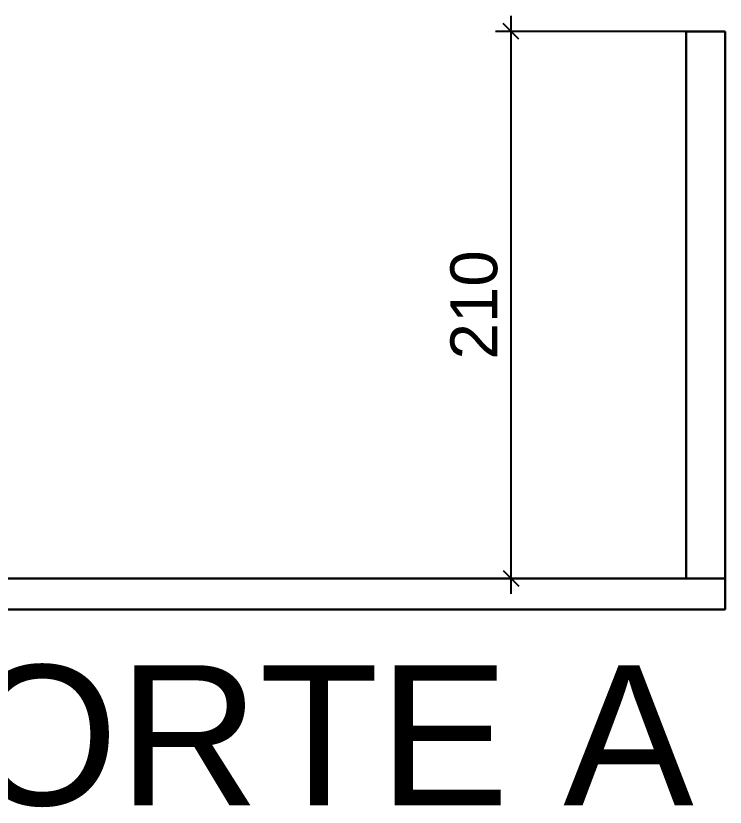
# Model space of a CAD drawing. Extents: x -165 to 197, y 154 to 653.
# Drawn here: x 51.367 to 54.093, y 400.381 to 403.42 of the extents above; entities that cross this region are included whole.
import ezdxf

# ---------------------------------------------------------------- set-up
doc = ezdxf.new("R2010")
doc.units = 0
doc.header["$MEASUREMENT"] = 0
doc.header["$PDMODE"] = 3
doc.header["$PDSIZE"] = 0.1
doc.layers.get('0').update_dxf_attribs({"linetype": 'CONTINUOUS'})
doc.layers.get('DEFPOINTS').update_dxf_attribs({"linetype": 'CONTINUOUS'})
doc.layers.add('AIT-PAREDE', color=4, linetype='CONTINUOUS', lineweight=30)
doc.layers.add('COTA', color=1, linetype='CONTINUOUS')
doc.layers.add('TEXTO', color=190, linetype='CONTINUOUS')
doc.styles.add('ARIAL', font='ARIAL.TTF', dxfattribs={"height": 0.18})
doc.styles.add('PLANTA', font='stylu.ttf', dxfattribs={"height": 0.22})
doc.dimstyles.new('Copy of ISO-25', dxfattribs={"dimtxt": 0.18, "dimasz": 0.06, "dimexe": 0.06, "dimexo": 0.06, "dimgap": 0.05, "dimtad": 1, "dimdec": 0, "dimlfac": 100, "dimdsep": 46, "dimtxsty": 'ARIAL', "dimblk1": 'OBLIQUE', "dimblk2": 'OBLIQUE', "dimsah": 1, "dimcen": 2.5, "dimdle": 0.06, "dimclrd": 256, "dimclre": 256, "dimclrt": 256, "dimadec": 0, "dimazin": 0, "dimtfac": 1, "dimtdec": 0, "dimtmove": 1, "dimatfit": 3, "dimldrblk": 'OBLIQUE', "dimfxl": 0, "dimtolj": 1, "dimtzin": 0, "dimlwd": -1, "dimlwe": -1, "dimarcsym": 0})

# ---------------------------------------------------------------- blocks, each defined once
blk = doc.blocks.new('_OBLIQUE')
at = {"color": 0, "linetype": 'ByBlock'}
blk.add_line((-0.5, -0.5), (0.5, 0.5), dxfattribs=at)
blk = doc.blocks.new('*D48')
at = {"layer": 'COTA'}
for p, q in [((53.2703, 401.1995), (53.2703, 403.4195)), ((54.0331, 403.3595), (53.2103, 403.3595)), ((54.0331, 401.2595), (53.2103, 401.2595))]:
    blk.add_line(p, q, dxfattribs=at)
at = {"layer": 'DEFPOINTS', "color": 0}
for p in [(53.2703, 403.3595), (54.0931, 403.3595), (54.0931, 401.2595)]:
    blk.add_point(p, dxfattribs=at)
at = {"layer": 'COTA', "xscale": 0.06, "yscale": 0.06, "zscale": 0.06}
for p, rotation in [((53.2703, 403.3595), 90), ((53.2703, 401.2595), 270)]:
    blk.add_blockref('_OBLIQUE', p, dxfattribs=dict(at, rotation=rotation))
at = {"layer": 'COTA', "insert": (53.1284, 402.3095), "char_height": 0.18, "attachment_point": 5, "rotation": 90, "style": 'ARIAL'}
blk.add_mtext('\\A1;210', dxfattribs=at)

msp = doc.modelspace()

# ---------------------------------------------------------------- linework, layer by layer
at = {"layer": 'AIT-PAREDE'}
for p, q in [((53.9431, 401.2595), (53.9431, 403.3595)), ((54.0931, 403.3595), (53.9431, 403.3595)), ((53.9431, 401.2595), (53.9431, 403.3595)), ((54.0931, 403.3595), (53.9431, 403.3595)), ((54.0931, 401.1395), (54.0931, 403.3595)), ((54.0931, 401.1395), (54.0931, 403.3595)), ((54.0931, 401.2595), (33.4069, 401.2595)), ((54.0931, 401.1395), (33.4069, 401.1395))]:
    msp.add_line(p, q, dxfattribs=at)

# ---------------------------------------------------------------- texts
at = {"layer": 'TEXTO', "insert": (50.6348, 400.6533), "char_height": 0.5375, "width": 20.812842, "attachment_point": 4, "style": 'PLANTA'}
msp.add_mtext('{\\fSwis721 Ex BT|b0|i0|c0|p34;CORTE A}', dxfattribs=at)

# ---------------------------------------------------------------- dimensions: what is measured, and where the dimension line sits
at = {"layer": 'COTA'}
dim = msp.add_linear_dim(base=(53.2703, 403.3595), p1=(54.0931, 401.2595), p2=(54.0931, 403.3595), angle=90, dimstyle='Copy of ISO-25', dxfattribs=at)
dim.commit()
dim.dimension.update_dxf_attribs({"geometry": '*D48', "text_midpoint": (53.1284, 402.3095)})

doc.saveas('drawing.dxf')
